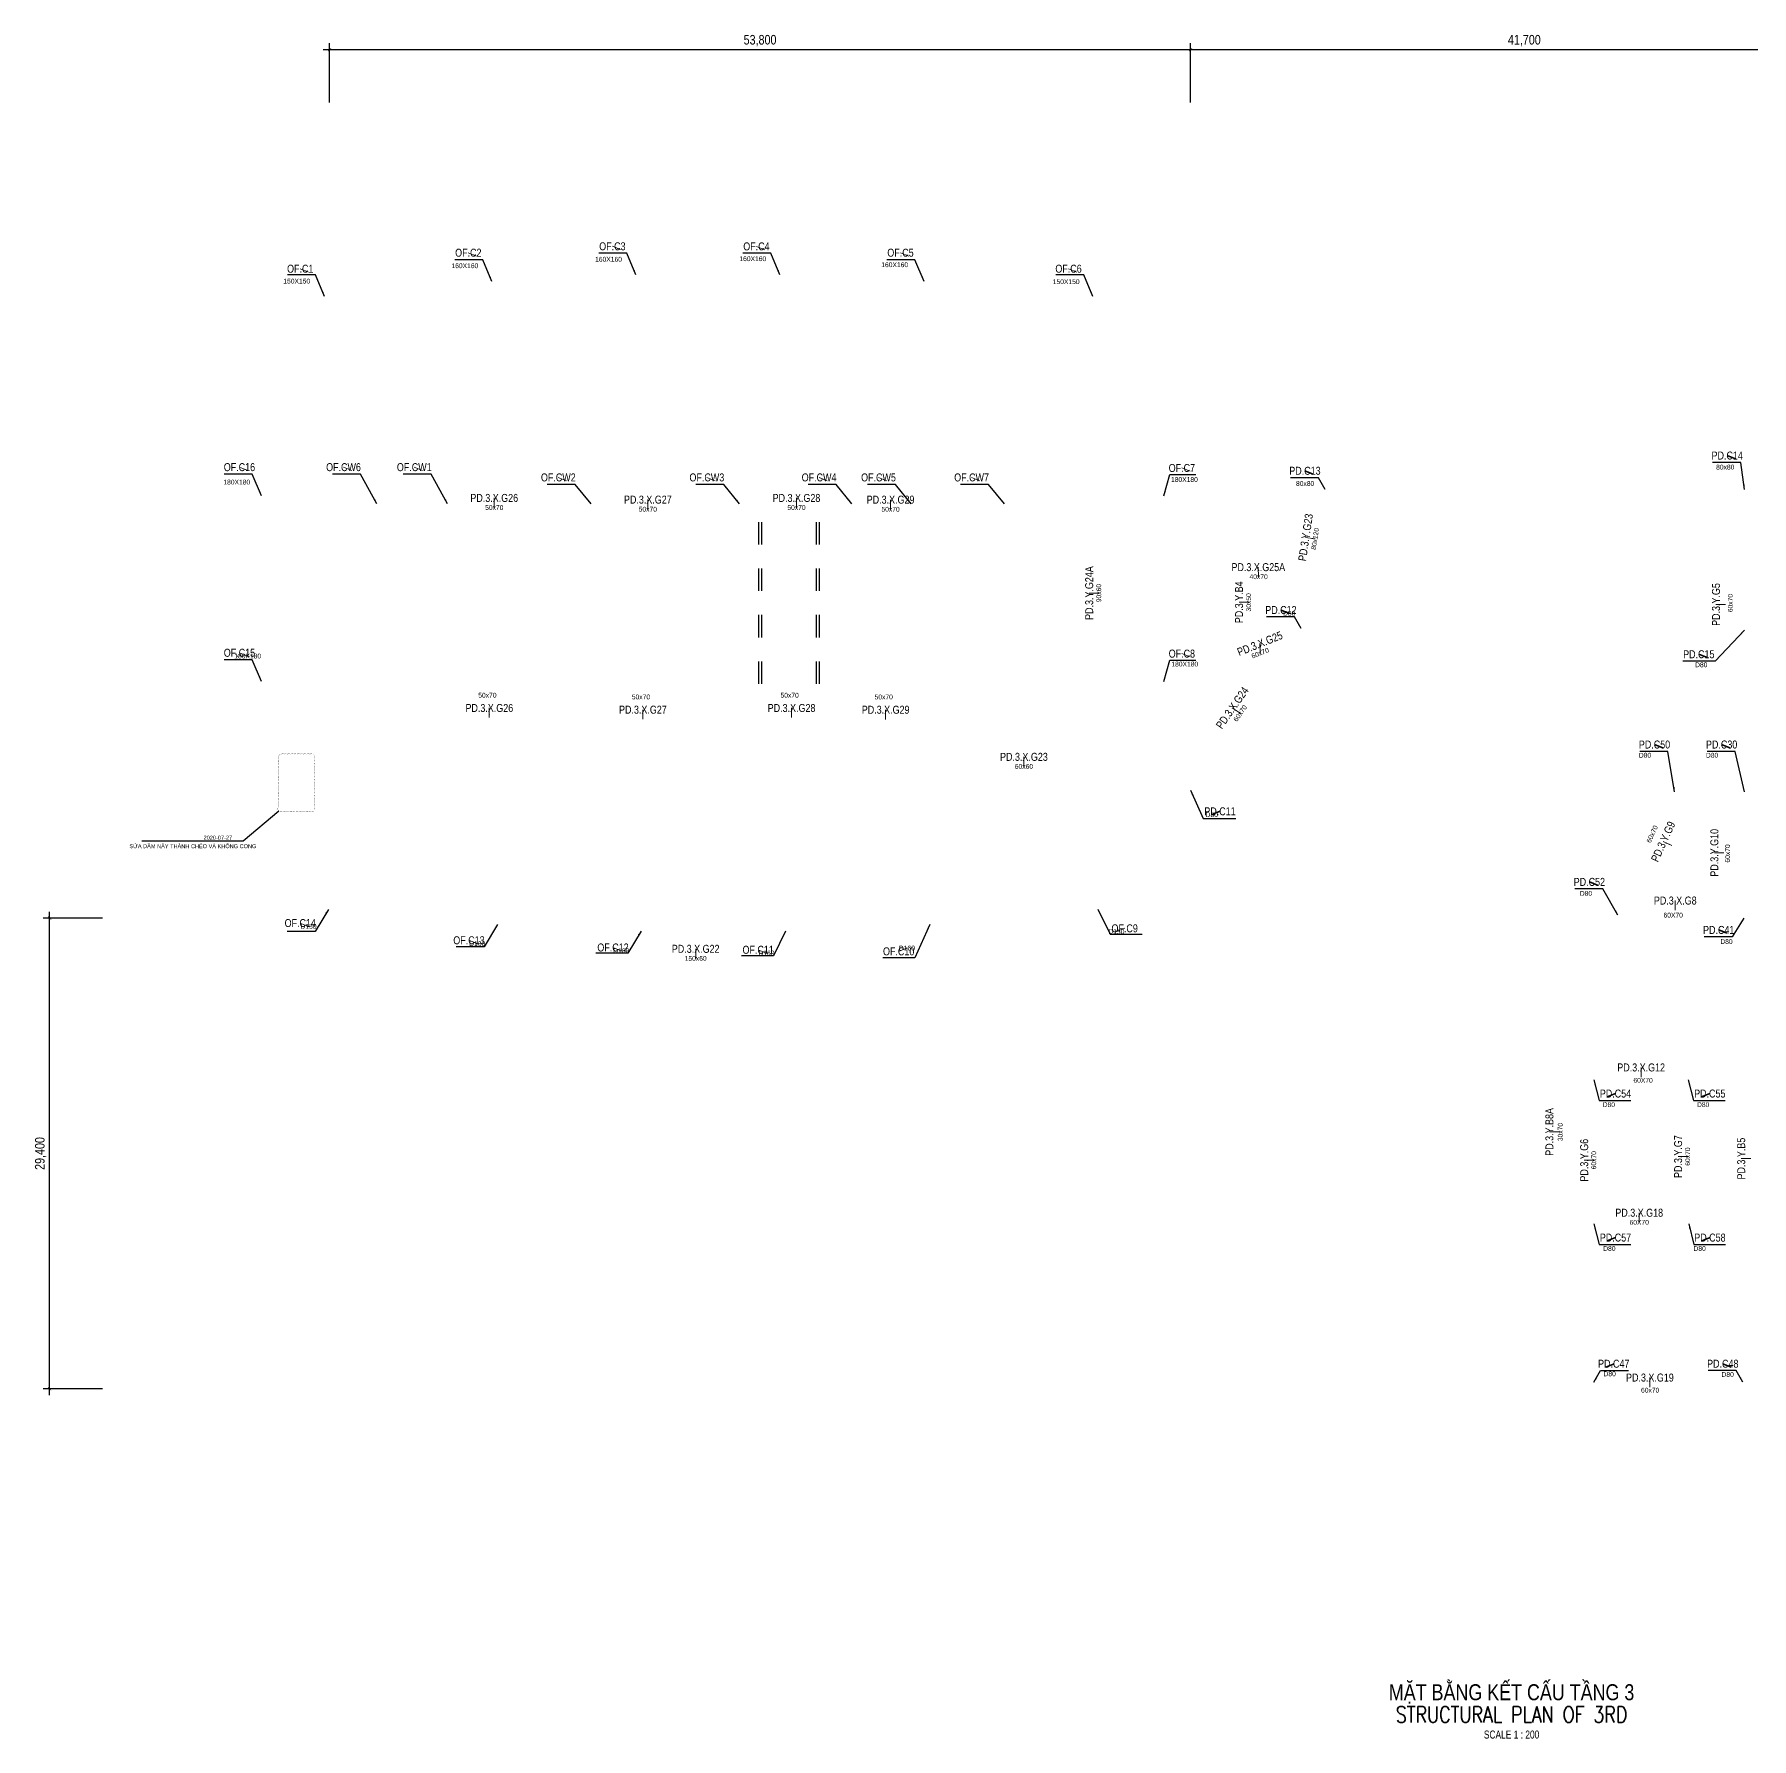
# Model space of a CAD drawing. Header units: millimetres. Extents: x 16759 to 481154, y -15066 to 200960.
# Drawn here: x 16759 to 124054, y -12969 to 93536 of the extents above; entities that cross this region are included whole.
import ezdxf
from ezdxf.enums import TextEntityAlignment as Align

# ---------------------------------------------------------------- set-up
doc = ezdxf.new("R2010")
doc.units = ezdxf.units.MM
doc.header["$MEASUREMENT"] = 0
doc.layers.get('Defpoints').update_dxf_attribs({"color": 153})
for name, color, linetype, lineweight in [('$0$NDC_S_VN TEXT', 7, 'Continuous', 20), ('$1$NDC_S_VN TEXT', 7, 'Continuous', 20), ('$2$NDC_S_DIM', 1, 'Continuous', 15), ('C1', 20, 'Continuous', 35), ('NDC_S_ANNO', 7, 'Continuous', 20), ('NDC_S_COLUMN NAME', 7, 'Continuous', 9), ('NDC_S_DIM', 1, 'Continuous', 9), ('NDC_S_ENG TITLE', 3, 'Continuous', 20), ('NDC_S_TEXT SYMBOL', 7, 'Continuous', 20), ('NDC_S_VN TEXT', 7, 'Continuous', 20), ('NDC_S_VN TITLE', 6, 'Continuous', 35)]:
    doc.layers.add(name, color=color, linetype=linetype, lineweight=lineweight)
doc.layers.add('2020-07-27', color=1, linetype='Continuous', plot=False)
for name, color, linetype in [('ten dam', 31, 'Continuous'), ('X-CORE_3F$0$A-WALB', 3, 'Continuous'), ('X-GRID_2~4F$0$A-DIM1', 7, 'Continuous')]:
    doc.layers.add(name, color=color, linetype=linetype)
doc.styles.add('$2$ARIAL', font='arial.ttf', dxfattribs={"width": 0.8})
doc.styles.add('$2$NDC_DIM', font='', dxfattribs={"width": 0.75})
doc.styles.add('ARIAL', font='arial.ttf', dxfattribs={"width": 0.8})
doc.styles.add('NDC_ANNO', font='', dxfattribs={"width": 0.8})
doc.styles.add('NDC_EN TXT', font='romans.shx', dxfattribs={"width": 0.8})
doc.styles.add('NDC_VIE TXT', font='arial.ttf', dxfattribs={"width": 0.8})
doc.styles.add('X-GRID_2~4F$0$Hrtext', font='arial.ttf', dxfattribs={"width": 0.8})
doc.styles.get('$2$NDC_DIM').set_extended_font_data('Dotum')
doc.styles.get('NDC_ANNO').set_extended_font_data('Dotum')
doc.dimstyles.new('$2$NDC_dim_iso', dxfattribs={"dimtxt": 2.2, "dimasz": 1, "dimexe": 1.5, "dimexo": 2.5, "dimgap": 1, "dimtad": 1, "dimdec": 0, "dimzin": 0, "dimdsep": 46, "dimtxsty": '$2$NDC_DIM', "dimblk": '$2$DIMMARK', "dimcen": 0.09, "dimdle": 1.2, "dimclrd": 1, "dimclre": 1, "dimclrt": 3, "dimadec": 0, "dimazin": 0, "dimtfac": 1, "dimtdec": 0, "dimtix": 1, "dimtofl": 0, "dimtmove": 0, "dimatfit": 3, "dimfxl": 0, "dimtolj": 1, "dimtzin": 0, "dimarcsym": 0})
doc.dimstyles.new('NDC_dim_150', dxfattribs={"dimscale": 150, "dimtxt": 2.2, "dimasz": 1.5, "dimexe": 1.5, "dimexo": 2.5, "dimgap": 1, "dimtad": 1, "dimdec": 0, "dimzin": 0, "dimdsep": 46, "dimtxsty": 'ARIAL', "dimblk": 'DIMMARK', "dimcen": 0.09, "dimdle": 1.2, "dimclrd": 1, "dimclre": 1, "dimclrt": 3, "dimadec": 0, "dimazin": 0, "dimtfac": 1, "dimtdec": 0, "dimtix": 1, "dimtofl": 0, "dimtmove": 0, "dimatfit": 3, "dimfxl": 0, "dimtolj": 1, "dimtzin": 0, "dimarcsym": 0})
doc.dimstyles.new('X-GRID_2~4F$0$1-200', dxfattribs={"dimscale": 200, "dimtxt": 3, "dimasz": 1, "dimexe": 2, "dimexo": 1.5, "dimgap": 1, "dimtad": 1, "dimdec": 0, "dimzin": 0, "dimdsep": 46, "dimlunit": 6, "dimtxsty": 'X-GRID_2~4F$0$Hrtext', "dimblk": 'X-GRID_2~4F$0$_ArchTick', "dimcen": 1, "dimdle": 2, "dimclrd": 256, "dimclre": 256, "dimclrt": 3, "dimadec": 0, "dimazin": 0, "dimtfac": 1, "dimtdec": 0, "dimtix": 1, "dimtmove": 2, "dimatfit": 3, "dimldrblk": 'X-GRID_2~4F$0$dotdim1', "dimfxl": 0, "dimtolj": 1, "dimtzin": 0, "dimlwd": -1, "dimarcsym": 0})

# ---------------------------------------------------------------- blocks, each defined once
blk = doc.blocks.new('Drawing name_symbol')
at = {"layer": 'NDC_S_ENG TITLE', "style": 'NDC_EN TXT', "width": 0.8}
blk.add_attdef('SECTDET1', text='', height=5, dxfattribs=at).set_placement((0, 1.01), align=Align.CENTER)
at = {"layer": 'NDC_S_TEXT SYMBOL', "lineweight": 25, "style": 'NDC_ANNO', "width": 0.8}
blk.add_attdef('SSCALE', text='', height=2.5, dxfattribs=at).set_placement((0, -4), align=Align.CENTER)
at = {"layer": 'NDC_S_VN TITLE', "style": 'NDC_VIE TXT', "width": 0.8}
blk.add_attdef('SECTDET2', text='', height=5, dxfattribs=at).set_placement((0, 7.97), align=Align.CENTER)
blk = doc.blocks.new('$2$DIMMARK')
at = {"layer": '$2$NDC_S_DIM', "color": 1}
blk.add_line((-1.5, 0), (1, 0), dxfattribs=at)
at = {"layer": '$2$NDC_S_DIM', "color": 2, "const_width": 0.1}
blk.add_lwpolyline([(-0.42, -0.42), (0.42, 0.42)], dxfattribs=at)
blk = doc.blocks.new('DIMMARK')
at = {"layer": 'NDC_S_DIM', "color": 1}
blk.add_line((-1.5, 0), (1, 0), dxfattribs=at)
at = {"layer": 'NDC_S_DIM', "color": 2, "const_width": 0.15}
blk.add_lwpolyline([(-0.5, -0.5), (0.5, 0.5)], dxfattribs=at)
blk = doc.blocks.new('X-GRID_2~4F$0$_ArchTick')
at = {"layer": 'X-GRID_2~4F$0$A-DIM1', "color": 0, "linetype": 'ByBlock', "const_width": 0.15}
blk.add_lwpolyline([(-0.5, -0.5), (0.5, 0.5)], dxfattribs=at)
blk = doc.blocks.new('*D235')
at = {"layer": 'Defpoints', "transparency": 16777216}
blk.add_line((34800, 92582), (89400, 92582), dxfattribs=at)
at = {"layer": 'Defpoints', "lineweight": -2, "transparency": 16777216}
for p, q in [((35200, 89282), (35200, 92982)), ((89000, 89282), (89000, 92982))]:
    blk.add_line(p, q, dxfattribs=at)
at = {"layer": 'Defpoints', "color": 0, "transparency": 16777216}
for p in [(89000, 92582), (35200, 88982), (89000, 88982)]:
    blk.add_point(p, dxfattribs=at)
at = {"layer": 'Defpoints', "transparency": 16777216, "xscale": 200, "yscale": 200, "zscale": 200, "rotation": 180}
blk.add_blockref('X-GRID_2~4F$0$_ArchTick', (35200, 92582), dxfattribs=at)
at = {"layer": 'Defpoints', "transparency": 16777216, "xscale": 200, "yscale": 200, "zscale": 200}
blk.add_blockref('X-GRID_2~4F$0$_ArchTick', (89000, 92582), dxfattribs=at)
at = {"layer": 'Defpoints', "transparency": 16777216, "insert": (62100, 93142), "char_height": 600, "attachment_point": 5, "style": 'X-GRID_2~4F$0$Hrtext'}
blk.add_mtext('\\A1;53,800', dxfattribs=at)
blk = doc.blocks.new('X-GRID_2~4F$0$dotdim1')
at = {"layer": 'X-GRID_2~4F$0$A-DIM1'}
for p, q in [((-2, 0), (2, 0)), ((0, 2), (0, -2))]:
    blk.add_line(p, q, dxfattribs=at)
at = {"layer": 'X-GRID_2~4F$0$A-DIM1', "const_width": 0.7}
blk.add_lwpolyline([(0.35, 0, 1), (-0.35, 0, 1)], format="xyb", close=True, dxfattribs=at)
blk = doc.blocks.new('*D236')
at = {"layer": 'Defpoints', "transparency": 16777216}
blk.add_line((17714, 8500), (17714, 38700), dxfattribs=at)
at = {"layer": 'Defpoints', "lineweight": -2, "transparency": 16777216}
for p, q in [((21014, 38300), (17314, 38300)), ((21014, 8900), (17314, 8900))]:
    blk.add_line(p, q, dxfattribs=at)
at = {"layer": 'Defpoints', "color": 0, "transparency": 16777216}
for p in [(17714, 38300), (21314, 38300), (21314, 8900)]:
    blk.add_point(p, dxfattribs=at)
at = {"layer": 'Defpoints', "transparency": 16777216, "xscale": 200, "yscale": 200, "zscale": 200}
for p, rotation in [((17714, 38300), 90), ((17714, 8900), 270)]:
    blk.add_blockref('X-GRID_2~4F$0$_ArchTick', p, dxfattribs=dict(at, rotation=rotation))
at = {"layer": 'Defpoints', "transparency": 16777216, "insert": (17153, 23600), "char_height": 600, "attachment_point": 5, "rotation": 90, "style": 'X-GRID_2~4F$0$Hrtext'}
blk.add_mtext('\\A1;29,400', dxfattribs=at)
blk = doc.blocks.new('*D238')
at = {"layer": 'Defpoints', "transparency": 16777216}
blk.add_line((88600, 92582), (131100, 92582), dxfattribs=at)
at = {"layer": 'Defpoints', "lineweight": -2, "transparency": 16777216}
for p, q in [((89000, 89282), (89000, 92982)), ((130700, 89282), (130700, 92982))]:
    blk.add_line(p, q, dxfattribs=at)
at = {"layer": 'Defpoints', "color": 0, "transparency": 16777216}
for p in [(130700, 92582), (89000, 88982), (130700, 88982)]:
    blk.add_point(p, dxfattribs=at)
at = {"layer": 'Defpoints', "transparency": 16777216, "xscale": 200, "yscale": 200, "zscale": 200, "rotation": 180}
blk.add_blockref('X-GRID_2~4F$0$_ArchTick', (89000, 92582), dxfattribs=at)
at = {"layer": 'Defpoints', "transparency": 16777216, "xscale": 200, "yscale": 200, "zscale": 200}
blk.add_blockref('X-GRID_2~4F$0$_ArchTick', (130700, 92582), dxfattribs=at)
at = {"layer": 'Defpoints', "transparency": 16777216, "insert": (109850, 93142), "char_height": 600, "attachment_point": 5, "style": 'X-GRID_2~4F$0$Hrtext'}
blk.add_mtext('\\A1;41,700', dxfattribs=at)
blk = doc.blocks.new('kol')
at = {"layer": 'ten dam', "style": '$2$ARIAL', "width": 0.8}
for s, p in [('160X160', (52634, 79482)), ('160X160', (61647, 79513)), ('160X160', (43657, 79074)), ('160X160', (70512, 79137)), ('150X150', (33152, 78114)), ('150X150', (81225, 78079)), ('80x80', (122404, 66492)), ('180X180', (29407, 65557)), ('180X180', (88615, 65716)), ('80x80', (96156, 65467)), ('50x70', (45494, 63965)), ('50x70', (55089, 63860)), ('50x70', (64377, 63965)), ('50x70', (70255, 63857)), ('D80', (95160, 57356)), ('180X180', (30090, 54684)), ('180X180', (88637, 54184)), ('D80', (120905, 54137)), ('50x70', (45066, 52237)), ('50x70', (54661, 52131)), ('50x70', (63949, 52237)), ('50x70', (69827, 52128)), ('D80', (117389, 48486)), ('D80', (121583, 48486)), ('60x60', (78587, 47786)), ('D80', (90322, 44775)), ('D80', (113700, 39853)), ('60X70', (119153, 38494)), ('D150', (33889, 37794)), ('D150', (84365, 37465)), ('D160', (44429, 36717)), ('D80', (122481, 36843)), ('D160', (53428, 36267)), ('150x60', (58078, 35789)), ('D160', (62500, 36124)), ('60X70', (117272, 28173)), ('D80', (115131, 26651)), ('D80', (121024, 26651)), ('60X70', (117029, 19297)), ('D80', (115164, 17663)), ('D80', (120804, 17663)), ('D80', (115184, 9829)), ('D80', (122558, 9790)), ('60x70', (117713, 8807))]:
    blk.add_text(s, height=300, dxfattribs=at).set_placement(p, align=Align.MIDDLE_CENTER)
for s, rotation, p in [('80x120', 81.45866, (96776, 62011)), ('90x60', 90, (83263, 58620)), ('40x70', 360, (93251, 59641)), ('30x50', 90, (92625, 58042)), ('60x70', 90, (122722, 57996)), ('60x70', 21.9874, (93345, 54869)), ('60x70', 55.0625, (92097, 51107)), ('60x70', 65.57296, (117837, 43559)), ('60x70', 90, (122548, 42349)), ('D160', 360, (71276, 36436)), ('30x70', 90, (112094, 24940)), ('60x70', 90, (114190, 23179)), ('60x70', 90, (120057, 23404))]:
    blk.add_text(s, height=300, rotation=rotation, dxfattribs=at).set_placement(p, align=Align.MIDDLE_CENTER)
blk = doc.blocks.new('*U217')
at = {"layer": 'NDC_S_VN TEXT', "ltscale": 0.8, "style": '$2$ARIAL', "width": 0.8}
blk.add_attdef('TEN', text='', height=2.5, dxfattribs=at).set_placement((-2.58, 1.03), align=Align.MIDDLE_CENTER)
at = {"layer": 'ten dam', "ltscale": 0.8, "style": '$2$ARIAL', "width": 0.8, "flags": 1}
blk.add_attdef('CHU_THICH', text='', height=2.5, dxfattribs=at).set_placement((0, 0), align=Align.MIDDLE_CENTER)
at = {"layer": 'Defpoints'}
blk.add_leader([(0, 0), (-2.58, 1.03)], dimstyle='$2$NDC_dim_iso', override={"dimgap": 0.625, "dimtad": 0}, dxfattribs=at)
blk = doc.blocks.new('*U218')
at = {"layer": 'NDC_S_VN TEXT', "ltscale": 0.8, "style": '$2$ARIAL', "width": 0.8}
blk.add_attdef('TEN', text='', height=2.5, dxfattribs=at).set_placement((-2.58, 1.03), align=Align.MIDDLE_CENTER)
at = {"layer": 'ten dam', "ltscale": 0.8, "style": '$2$ARIAL', "width": 0.8, "flags": 1}
blk.add_attdef('CHU_THICH', text='', height=2.5, dxfattribs=at).set_placement((0, 0), align=Align.MIDDLE_CENTER)
at = {"layer": 'Defpoints'}
blk.add_leader([(0, 0), (-2.58, 1.03)], dimstyle='$2$NDC_dim_iso', override={"dimgap": 0.625, "dimtad": 0}, dxfattribs=at)
blk = doc.blocks.new('*U219')
at = {"layer": 'NDC_S_VN TEXT', "ltscale": 0.8, "style": '$2$ARIAL', "width": 0.8}
blk.add_attdef('TEN', text='', height=2.5, dxfattribs=at).set_placement((-2.58, 1.03), align=Align.MIDDLE_CENTER)
at = {"layer": 'ten dam', "ltscale": 0.8, "style": '$2$ARIAL', "width": 0.8, "flags": 1}
blk.add_attdef('CHU_THICH', text='', height=2.5, dxfattribs=at).set_placement((0, 0), align=Align.MIDDLE_CENTER)
at = {"layer": 'Defpoints'}
blk.add_leader([(0, 0), (-2.58, 1.03)], dimstyle='$2$NDC_dim_iso', override={"dimgap": 0.625, "dimtad": 0}, dxfattribs=at)
blk = doc.blocks.new('*U220')
at = {"layer": 'NDC_S_VN TEXT', "ltscale": 0.8, "style": '$2$ARIAL', "width": 0.8}
blk.add_attdef('TEN', text='', height=2.5, dxfattribs=at).set_placement((-2.58, 1.03), align=Align.MIDDLE_CENTER)
at = {"layer": 'ten dam', "ltscale": 0.8, "style": '$2$ARIAL', "width": 0.8, "flags": 1}
blk.add_attdef('CHU_THICH', text='', height=2.5, dxfattribs=at).set_placement((0, 0), align=Align.MIDDLE_CENTER)
at = {"layer": 'Defpoints'}
blk.add_leader([(0, 0), (-2.58, 1.03)], dimstyle='$2$NDC_dim_iso', override={"dimgap": 0.625, "dimtad": 0}, dxfattribs=at)
blk = doc.blocks.new('*U221')
at = {"layer": 'NDC_S_VN TEXT', "ltscale": 0.8, "style": '$2$ARIAL', "width": 0.8}
blk.add_attdef('TEN', text='', height=2.5, dxfattribs=at).set_placement((-2.58, 1.03), align=Align.MIDDLE_CENTER)
at = {"layer": 'ten dam', "ltscale": 0.8, "style": '$2$ARIAL', "width": 0.8, "flags": 1}
blk.add_attdef('CHU_THICH', text='', height=2.5, dxfattribs=at).set_placement((0, 0), align=Align.MIDDLE_CENTER)
at = {"layer": 'Defpoints'}
blk.add_leader([(0, 0), (-2.58, 1.03)], dimstyle='$2$NDC_dim_iso', override={"dimgap": 0.625, "dimtad": 0}, dxfattribs=at)
blk = doc.blocks.new('*U222')
at = {"layer": 'NDC_S_VN TEXT', "ltscale": 0.8, "style": '$2$ARIAL', "width": 0.8}
blk.add_attdef('TEN', text='', height=2.5, dxfattribs=at).set_placement((-2.58, 1.03), align=Align.MIDDLE_CENTER)
at = {"layer": 'ten dam', "ltscale": 0.8, "style": '$2$ARIAL', "width": 0.8, "flags": 1}
blk.add_attdef('CHU_THICH', text='', height=2.5, dxfattribs=at).set_placement((0, 0), align=Align.MIDDLE_CENTER)
at = {"layer": 'Defpoints'}
blk.add_leader([(0, 0), (-2.58, 1.03)], dimstyle='$2$NDC_dim_iso', override={"dimgap": 0.625, "dimtad": 0}, dxfattribs=at)
blk = doc.blocks.new('*U223')
at = {"layer": 'NDC_S_VN TEXT', "ltscale": 0.8, "style": '$2$ARIAL', "width": 0.8}
blk.add_attdef('TEN', text='', height=2.5, dxfattribs=at).set_placement((-2.58, 1.03), align=Align.MIDDLE_CENTER)
at = {"layer": 'ten dam', "ltscale": 0.8, "style": '$2$ARIAL', "width": 0.8, "flags": 1}
blk.add_attdef('CHU_THICH', text='', height=2.5, dxfattribs=at).set_placement((0, 0), align=Align.MIDDLE_CENTER)
at = {"layer": 'Defpoints'}
blk.add_leader([(0, 0), (-2.58, 1.03)], dimstyle='$2$NDC_dim_iso', override={"dimgap": 0.625, "dimtad": 0}, dxfattribs=at)
blk = doc.blocks.new('*U224')
at = {"layer": 'NDC_S_VN TEXT', "ltscale": 0.8, "style": '$2$ARIAL', "width": 0.8}
blk.add_attdef('TEN', text='', height=2.5, dxfattribs=at).set_placement((-2.58, 1.03), align=Align.MIDDLE_CENTER)
at = {"layer": 'ten dam', "ltscale": 0.8, "style": '$2$ARIAL', "width": 0.8, "flags": 1}
blk.add_attdef('CHU_THICH', text='', height=2.5, dxfattribs=at).set_placement((0, 0), align=Align.MIDDLE_CENTER)
at = {"layer": 'Defpoints'}
blk.add_leader([(0, 0), (-2.58, 1.03)], dimstyle='$2$NDC_dim_iso', override={"dimgap": 0.625, "dimtad": 0}, dxfattribs=at)
blk = doc.blocks.new('*U225')
at = {"layer": 'NDC_S_VN TEXT', "ltscale": 0.8, "style": '$2$ARIAL', "width": 0.8}
blk.add_attdef('TEN', text='', height=2.5, dxfattribs=at).set_placement((-2.58, 1.03), align=Align.MIDDLE_CENTER)
at = {"layer": 'ten dam', "ltscale": 0.8, "style": '$2$ARIAL', "width": 0.8, "flags": 1}
blk.add_attdef('CHU_THICH', text='', height=2.5, dxfattribs=at).set_placement((0, 0), align=Align.MIDDLE_CENTER)
at = {"layer": 'Defpoints'}
blk.add_leader([(0, 0), (-2.58, 1.03)], dimstyle='$2$NDC_dim_iso', override={"dimgap": 0.625, "dimtad": 0}, dxfattribs=at)
blk = doc.blocks.new('*U226')
at = {"layer": 'NDC_S_VN TEXT', "ltscale": 0.8, "style": '$2$ARIAL', "width": 0.8}
blk.add_attdef('TEN', text='', height=2.5, dxfattribs=at).set_placement((-2.58, 1.03), align=Align.MIDDLE_CENTER)
at = {"layer": 'ten dam', "ltscale": 0.8, "style": '$2$ARIAL', "width": 0.8, "flags": 1}
blk.add_attdef('CHU_THICH', text='', height=2.5, dxfattribs=at).set_placement((0, 0), align=Align.MIDDLE_CENTER)
at = {"layer": 'Defpoints'}
blk.add_leader([(0, 0), (-2.58, 1.03)], dimstyle='$2$NDC_dim_iso', override={"dimgap": 0.625, "dimtad": 0}, dxfattribs=at)
blk = doc.blocks.new('*U227')
at = {"layer": 'NDC_S_VN TEXT', "ltscale": 0.8, "style": '$2$ARIAL', "width": 0.8}
blk.add_attdef('TEN', text='', height=2.5, dxfattribs=at).set_placement((-2.58, 1.03), align=Align.MIDDLE_CENTER)
at = {"layer": 'ten dam', "ltscale": 0.8, "style": '$2$ARIAL', "width": 0.8, "flags": 1}
blk.add_attdef('CHU_THICH', text='', height=2.5, dxfattribs=at).set_placement((0, 0), align=Align.MIDDLE_CENTER)
at = {"layer": 'Defpoints'}
blk.add_leader([(0, 0), (-2.58, 1.03)], dimstyle='$2$NDC_dim_iso', override={"dimgap": 0.625, "dimtad": 0}, dxfattribs=at)
blk = doc.blocks.new('*U228')
at = {"layer": 'NDC_S_VN TEXT', "ltscale": 0.8, "style": '$2$ARIAL', "width": 0.8}
blk.add_attdef('TEN', text='', height=2.5, dxfattribs=at).set_placement((-2.58, 1.03), align=Align.MIDDLE_CENTER)
at = {"layer": 'ten dam', "ltscale": 0.8, "style": '$2$ARIAL', "width": 0.8, "flags": 1}
blk.add_attdef('CHU_THICH', text='', height=2.5, dxfattribs=at).set_placement((0, 0), align=Align.MIDDLE_CENTER)
at = {"layer": 'Defpoints'}
blk.add_leader([(0, 0), (-2.58, 1.03)], dimstyle='$2$NDC_dim_iso', override={"dimgap": 0.625, "dimtad": 0}, dxfattribs=at)
blk = doc.blocks.new('*U229')
at = {"layer": 'NDC_S_VN TEXT', "ltscale": 0.8, "style": '$2$ARIAL', "width": 0.8}
blk.add_attdef('TEN', text='', height=2.5, dxfattribs=at).set_placement((-2.58, 1.03), align=Align.MIDDLE_CENTER)
at = {"layer": 'ten dam', "ltscale": 0.8, "style": '$2$ARIAL', "width": 0.8, "flags": 1}
blk.add_attdef('CHU_THICH', text='', height=2.5, dxfattribs=at).set_placement((0, 0), align=Align.MIDDLE_CENTER)
at = {"layer": 'Defpoints'}
blk.add_leader([(0, 0), (-2.58, 1.03)], dimstyle='$2$NDC_dim_iso', override={"dimgap": 0.625, "dimtad": 0}, dxfattribs=at)
blk = doc.blocks.new('*U231')
at = {"layer": 'NDC_S_VN TEXT', "ltscale": 0.8, "style": '$2$ARIAL', "width": 0.8}
blk.add_attdef('TEN', text='', height=2.5, dxfattribs=at).set_placement((-2.58, 1.03), align=Align.MIDDLE_CENTER)
at = {"layer": 'ten dam', "ltscale": 0.8, "style": '$2$ARIAL', "width": 0.8, "flags": 1}
blk.add_attdef('CHU_THICH', text='', height=2.5, dxfattribs=at).set_placement((0, 0), align=Align.MIDDLE_CENTER)
at = {"layer": 'Defpoints'}
blk.add_leader([(0, 0), (-2.58, 1.03)], dimstyle='$2$NDC_dim_iso', override={"dimgap": 0.625, "dimtad": 0}, dxfattribs=at)
blk = doc.blocks.new('*U232')
at = {"layer": 'NDC_S_VN TEXT', "ltscale": 0.8, "style": '$2$ARIAL', "width": 0.8}
blk.add_attdef('TEN', text='', height=2.5, dxfattribs=at).set_placement((-2.58, 1.03), align=Align.MIDDLE_CENTER)
at = {"layer": 'ten dam', "ltscale": 0.8, "style": '$2$ARIAL', "width": 0.8, "flags": 1}
blk.add_attdef('CHU_THICH', text='', height=2.5, dxfattribs=at).set_placement((0, 0), align=Align.MIDDLE_CENTER)
at = {"layer": 'Defpoints'}
blk.add_leader([(0, 0), (-2.58, 1.03)], dimstyle='$2$NDC_dim_iso', override={"dimgap": 0.625, "dimtad": 0}, dxfattribs=at)
blk = doc.blocks.new('*U230')
at = {"layer": 'NDC_S_VN TEXT', "ltscale": 0.8, "style": '$2$ARIAL', "width": 0.8}
blk.add_attdef('TEN', text='', height=2.5, dxfattribs=at).set_placement((-2.58, 1.03), align=Align.MIDDLE_CENTER)
at = {"layer": 'ten dam', "ltscale": 0.8, "style": '$2$ARIAL', "width": 0.8, "flags": 1}
blk.add_attdef('CHU_THICH', text='', height=2.5, dxfattribs=at).set_placement((0, 0), align=Align.MIDDLE_CENTER)
at = {"layer": 'Defpoints'}
blk.add_leader([(0, 0), (-2.58, 1.03)], dimstyle='$2$NDC_dim_iso', override={"dimgap": 0.625, "dimtad": 0}, dxfattribs=at)
blk = doc.blocks.new('*U216')
at = {"layer": 'NDC_S_VN TEXT', "ltscale": 0.8, "style": '$2$ARIAL', "width": 0.8}
blk.add_attdef('TEN', text='', height=2.5, dxfattribs=at).set_placement((0, 3), align=Align.MIDDLE_CENTER)
at = {"layer": 'ten dam', "ltscale": 0.8, "style": '$2$ARIAL', "width": 0.8, "flags": 1}
blk.add_attdef('CHU_THICH', text='', height=2.5, dxfattribs=at).set_placement((0, 0), align=Align.MIDDLE_CENTER)
at = {"layer": 'Defpoints'}
blk.add_leader([(0, 0), (0, 3)], dimstyle='$2$NDC_dim_iso', override={"dimgap": 0.625, "dimtad": 0}, dxfattribs=at)

msp = doc.modelspace()

# ---------------------------------------------------------------- linework, layer by layer
at = {"layer": '2020-07-27'}
for p, q in [((32043.3, 44999.2), (29815.7, 43117.4)), ((29815.7, 43117.4), (23479.4, 43117.4))]:
    msp.add_line(p, q, dxfattribs=at)
msp.add_lwpolyline([(32043.3, 44999.2, 0, 20, 0.52056705), (32243.3, 44999.2, 0, 20, 0.52056705), (32443.3, 44999.2, 0, 20, 0.52056705), (32643.3, 44999.2, 0, 20, 0.52056705), (32843.3, 44999.2, 0, 20, 0.52056705), (33043.3, 44999.2, 0, 20, 0.52056705), (33243.3, 44999.2, 0, 20, 0.52056705), (33443.3, 44999.2, 0, 20, 0.52056705), (33643.3, 44999.2, 0, 20, 0.52056705), (33843.3, 44999.2, 0, 20, 0.52056705), (34043.3, 44999.2, 0, 20, 0.52056705), (34238, 45004.5, 0, 20, 0.52056705), (34238, 45204.5, 0, 20, 0.52056705), (34238, 45404.5, 0, 20, 0.52056705), (34238, 45604.5, 0, 20, 0.52056705), (34238, 45804.5, 0, 20, 0.52056705), (34238, 46004.5, 0, 20, 0.52056705), (34238, 46204.5, 0, 20, 0.52056705), (34238, 46404.5, 0, 20, 0.52056705), (34238, 46604.5, 0, 20, 0.52056705), (34238, 46804.5, 0, 20, 0.52056705), (34238, 47004.5, 0, 20, 0.52056705), (34238, 47204.5, 0, 20, 0.52056705), (34238, 47404.5, 0, 20, 0.52056705), (34238, 47604.5, 0, 20, 0.52056705), (34238, 47804.5, 0, 20, 0.52056705), (34238, 48004.5, 0, 20, 0.52056705), (34238, 48204.5, 0, 20, 0.52056705), (34238, 48404.5, 0, 20, 0.52056705), (34177.8, 48544.3, 0, 20, 0.52056705), (33977.8, 48544.3, 0, 20, 0.52056705), (33777.8, 48544.3, 0, 20, 0.52056705), (33577.8, 48544.3, 0, 20, 0.52056705), (33377.8, 48544.3, 0, 20, 0.52056705), (33177.8, 48544.3, 0, 20, 0.52056705), (32977.8, 48544.3, 0, 20, 0.52056705), (32777.8, 48544.3, 0, 20, 0.52056705), (32577.8, 48544.3, 0, 20, 0.52056705), (32377.8, 48544.3, 0, 20, 0.52056705), (32177.8, 48544.3, 0, 20, 0.52056705), (32043.3, 48478.8, 0, 20, 0.52056705), (32043.3, 48278.8, 0, 20, 0.52056705), (32043.3, 48078.8, 0, 20, 0.52056705), (32043.3, 47878.8, 0, 20, 0.52056705), (32043.3, 47678.8, 0, 20, 0.52056705), (32043.3, 47478.8, 0, 20, 0.52056705), (32043.3, 47278.8, 0, 20, 0.52056705), (32043.3, 47078.8, 0, 20, 0.52056705), (32043.3, 46878.8, 0, 20, 0.52056705), (32043.3, 46678.8, 0, 20, 0.52056705), (32043.3, 46478.8, 0, 20, 0.52056705), (32043.3, 46278.8, 0, 20, 0.52056705), (32043.3, 46078.8, 0, 20, 0.52056705), (32043.3, 45878.8, 0, 20, 0.52056705), (32043.3, 45678.8, 0, 20, 0.52056705), (32043.3, 45478.8, 0, 20, 0.52056705), (32043.3, 45278.8, 0, 20, 0.52056705)], format="xyseb", close=True, dxfattribs=at)
at = {"layer": 'X-CORE_3F$0$A-WALB'}
for p, q in [((62000, 63050), (62000, 61650)), ((62200, 63050), (62200, 61650)), ((62200, 63050), (62200, 61650)), ((65600, 63050), (65600, 61650)), ((65800, 63050), (65800, 61650)), ((62000, 60150), (62000, 58750)), ((62200, 60150), (62200, 58750)), ((65600, 60150), (65600, 58750)), ((65800, 60150), (65800, 58750)), ((62000, 57250), (62000, 55850)), ((62200, 57250), (62200, 55850)), ((65600, 57250), (65600, 55850)), ((65800, 57250), (65800, 55850)), ((62000, 54350), (62000, 52950)), ((62200, 54350), (62200, 52950)), ((65600, 54350), (65600, 52950)), ((65800, 54350), (65800, 52950))]:
    msp.add_line(p, q, dxfattribs=at)

# ---------------------------------------------------------------- block references
at = {"layer": '$0$NDC_S_VN TEXT'}
for p, xscale, yscale, zscale, rotation, values in [((96776, 62010.7), 200.0000000000005, 200.0000000000005, 200.0000000000005, 81.45866204276936, {'TEN': 'PD.3.Y.G23'}), ((83263.4, 58619.9), 200.0000000000005, 200.0000000000005, 200.0000000000005, 90, {'TEN': 'PD.3.Y.G24A'}), ((122424.3, 57905.1), 200.0000000000005, 200.0000000000005, 200.0000000000005, 90, {'TEN': 'PD.3.Y.G5'}), ((92096.7, 51106.9), 200, 200, 200, 55.06250331946775, {'TEN': 'PD.3.X.G24'}), ((122323.3, 42389.1), 200.0000000000005, 200.0000000000005, 200.0000000000005, 90, {'TEN': 'PD.3.Y.G10'}), ((112017.5, 24948.4), 200.0000000000005, 200.0000000000005, 200.0000000000005, 90, {'TEN': 'PD.3.Y.B8A'}), ((120056.8, 23404.2), 200.0000000000005, 200.0000000000005, 200.0000000000005, 90, {'TEN': 'PD.3.Y.G7'}), ((114190.3, 23178.8), 200.0000000000005, 200.0000000000005, 200.0000000000005, 90, {'TEN': 'PD.3.Y.G6'})]:
    msp.add_blockref('*U216', p, dxfattribs=dict(at, xscale=xscale, yscale=yscale, zscale=zscale, rotation=rotation)).add_auto_attribs(values)
ref = msp.add_blockref('*U216', (93250.5, 59641.3), dxfattribs=dict(at, xscale=200.0000000000001, yscale=200.0000000000001, zscale=200.0000000000001, rotation=1.903812571439276))
ref.add_attrib('TEN', 'PD.3.X.G25A', dxfattribs={"layer": 'NDC_S_VN TEXT', "ltscale": 0.8, "height": 500, "rotation": 360, "style": '$2$ARIAL', "width": 0.8}).set_placement((93230.6, 60241.3), align=Align.MIDDLE_CENTER)
ref = msp.add_blockref('*U216', (93346, 54868.8), dxfattribs=dict(at, xscale=200.0000000000001, yscale=200.0000000000001, zscale=200.0000000000001, rotation=1.903812571439276))
ref.add_attrib('TEN', 'PD.3.X.G25', dxfattribs={"layer": 'NDC_S_VN TEXT', "ltscale": 0.8, "height": 500, "rotation": 21.987399, "style": '$2$ARIAL', "width": 0.8}).set_placement((93326.8, 55464.9), align=Align.MIDDLE_CENTER)
at = {"layer": '$0$NDC_S_VN TEXT', "xscale": 200, "yscale": 200, "zscale": 200}
for p, values in [((78586.8, 47786.4), {'TEN': 'PD.3.X.G23'}), ((58077.7, 35788.7), {'TEN': 'PD.3.X.G22'})]:
    msp.add_blockref('*U216', p, dxfattribs=at).add_auto_attribs(values)
at = {"layer": '$1$NDC_S_VN TEXT', "xscale": 200, "yscale": 200, "zscale": 200}
for p, values in [((45493.6, 63965.1), {'TEN': 'PD.3.X.G26'}), ((55088.9, 63859.5), {'TEN': 'PD.3.X.G27'}), ((64377, 63965), {'TEN': 'PD.3.X.G28'}), ((70254.9, 63856.7), {'TEN': 'PD.3.X.G29'}), ((45185.7, 50838.3), {'TEN': 'PD.3.X.G26'}), ((54781, 50732.7), {'TEN': 'PD.3.X.G27'}), ((64069.1, 50838.2), {'TEN': 'PD.3.X.G28'}), ((69947, 50729.9), {'TEN': 'PD.3.X.G29'}), ((119281.6, 38806), {'TEN': 'PD.3.X.G8'}), ((117149.7, 28376.9), {'TEN': 'PD.3.X.G12'}), ((117029, 19296.6), {'TEN': 'PD.3.X.G18'}), ((117697.4, 8996.6), {'TEN': 'PD.3.X.G19'})]:
    msp.add_blockref('*U216', p, dxfattribs=at).add_auto_attribs(values)
at = {"layer": '$1$NDC_S_VN TEXT'}
for p, xscale, yscale, zscale, rotation, values in [((92624.7, 58042.4), 200.0000000000001, 200.0000000000001, 200.0000000000001, 90, {'TEN': 'PD.3.Y.B4'}), ((119067.8, 42841.8), 200, 200, 200, 65.5729632863579, {'TEN': 'PD.3.Y.G9'}), ((124000.4, 23279.9), 200.0000000000001, 200.0000000000001, 200.0000000000001, 90, {'TEN': 'PD.3.Y.B5'})]:
    msp.add_blockref('*U216', p, dxfattribs=dict(at, xscale=xscale, yscale=yscale, zscale=zscale, rotation=rotation)).add_auto_attribs(values)
at = {"layer": 'C1', "xscale": 200, "yscale": 200, "zscale": 200}
for p, values in [((123044.5, 67009.1), {'TEN': 'PD.C14'}), ((96659.9, 66056), {'TEN': 'PD.C13'}), ((95159.9, 57356), {'TEN': 'PD.C12'}), ((121266.5, 54590.6), {'TEN': 'PD.C15'}), ((118500.3, 48950.5), {'TEN': 'PD.C50'}), ((122693.9, 48950.5), {'TEN': 'PD.C30'}), ((114431, 40365.4), {'TEN': 'PD.C52'}), ((122513, 37363), {'TEN': 'PD.C41'}), ((122765.4, 10256), {'TEN': 'PD.C48'})]:
    msp.add_blockref('*U217', p, dxfattribs=at).add_auto_attribs(values)
at = {"layer": 'C1'}
ref = msp.add_blockref('*U217', (90321.5, 44775.2), dxfattribs=dict(at, xscale=-200, yscale=200, zscale=200))
ref.add_attrib('TEN', 'PD.C11', dxfattribs={"layer": 'NDC_S_VN TEXT', "ltscale": 0.8, "height": 500, "style": '$2$ARIAL', "width": 0.8}).set_placement((90837.2, 44980.5), align=Align.MIDDLE_CENTER)
ref = msp.add_blockref('*U217', (115029.5, 27139), dxfattribs=dict(at, xscale=-200, yscale=200, zscale=200))
ref.add_attrib('TEN', 'PD.C54', dxfattribs={"layer": 'NDC_S_VN TEXT', "ltscale": 0.8, "height": 500, "style": '$2$ARIAL', "width": 0.8}).set_placement((115545.2, 27344.2), align=Align.MIDDLE_CENTER)
ref = msp.add_blockref('*U217', (120922.3, 27139), dxfattribs=dict(at, xscale=-200, yscale=200, zscale=200))
ref.add_attrib('TEN', 'PD.C55', dxfattribs={"layer": 'NDC_S_VN TEXT', "ltscale": 0.8, "height": 500, "style": '$2$ARIAL', "width": 0.8}).set_placement((121438, 27344.2), align=Align.MIDDLE_CENTER)
ref = msp.add_blockref('*U217', (115029.5, 18139), dxfattribs=dict(at, xscale=-200, yscale=200, zscale=200))
ref.add_attrib('TEN', 'PD.C57', dxfattribs={"layer": 'NDC_S_VN TEXT', "ltscale": 0.8, "height": 500, "style": '$2$ARIAL', "width": 0.8}).set_placement((115545.2, 18344.2), align=Align.MIDDLE_CENTER)
ref = msp.add_blockref('*U217', (120948.7, 18139), dxfattribs=dict(at, xscale=-200, yscale=200, zscale=200))
ref.add_attrib('TEN', 'PD.C58', dxfattribs={"layer": 'NDC_S_VN TEXT', "ltscale": 0.8, "height": 500, "style": '$2$ARIAL', "width": 0.8}).set_placement((121445.8, 18344.2), align=Align.MIDDLE_CENTER)
ref = msp.add_blockref('*U217', (114940.1, 10256), dxfattribs=dict(at, xscale=-200, yscale=200, zscale=200))
ref.add_attrib('TEN', 'PD.C47', dxfattribs={"layer": 'NDC_S_VN TEXT', "ltscale": 0.8, "height": 500, "style": '$2$ARIAL', "width": 0.8}).set_placement((115438.1, 10461.2), align=Align.MIDDLE_CENTER)
at = {"layer": 'NDC_S_ANNO', "xscale": 200, "yscale": 200, "zscale": 200}
msp.add_blockref('Drawing name_symbol', (109055, -12162), dxfattribs=at).add_auto_attribs({'SECTDET1': 'STRUCTURAL PLAN OF 3RD', 'SECTDET2': 'MẶT BẰNG KẾT CẤU TẦNG 3', 'SSCALE': 'SCALE 1 : 200'})
at = {"layer": 'NDC_S_COLUMN NAME', "xscale": 200, "yscale": 200, "zscale": 200}
for name, p, values in [('*U220', (53389.6, 80083.8), {'TEN': 'OF.C3'}), ('*U221', (62389.6, 80078.9), {'TEN': 'OF.C4'}), ('*U219', (44389.6, 79683.8), {'TEN': 'OF.C2'}), ('*U222', (71390.7, 79683.8), {'TEN': 'OF.C5'}), ('*U218', (33889.6, 78683.8), {'TEN': 'OF.C1'}), ('*U223', (81889.6, 78683.8), {'TEN': 'OF.C6'}), ('*U217', (30089.6, 66283.8), {'TEN': 'OF.C16'}), ('*U224', (88970.5, 66230.8), {'TEN': 'OF.C7'}), ('*U231', (30089.6, 54683.8), {'TEN': 'OF.C15'}), ('*U225', (88970.5, 54630.8), {'TEN': 'OF.C8'}), ('*U226', (33888.8, 37794), {'TEN': 'OF.C14'}), ('*U232', (44429.1, 36717.1), {'TEN': 'OF.C13'}), ('*U230', (53428.2, 36267.1), {'TEN': 'OF.C12'}), ('*U229', (62499.6, 36124), {'TEN': 'OF.C11'})]:
    msp.add_blockref(name, p, dxfattribs=at).add_auto_attribs(values)
at = {"layer": 'NDC_S_COLUMN NAME'}
ref = msp.add_blockref('*U228', (84365.4, 37464.5), dxfattribs=dict(at, xscale=-200, yscale=200, zscale=200))
ref.add_attrib('TEN', 'OF.C9', dxfattribs={"layer": 'NDC_S_VN TEXT', "ltscale": 0.8, "height": 500, "style": '$2$ARIAL', "width": 0.8}).set_placement((84881, 37669.8), align=Align.MIDDLE_CENTER)
ref = msp.add_blockref('*U227', (71276.4, 36436), dxfattribs=dict(at, xscale=-200, yscale=200, zscale=200, rotation=179.999999996588))
ref.add_attrib('TEN', 'OF.C10', dxfattribs={"layer": 'NDC_S_VN TEXT', "ltscale": 0.8, "height": 500, "rotation": 360, "style": '$2$ARIAL', "width": 0.8}).set_placement((70760.8, 36230.7), align=Align.MIDDLE_CENTER)
at = {"layer": 'NDC_S_VN TEXT', "color": 2, "true_color": 0xf1eb1f, "xscale": 200, "yscale": 200, "zscale": 200}
for p, values in [((36592.3, 66283.8), {'TEN': 'OF.CW6'}), ((41011.2, 66283.8), {'TEN': 'OF.CW1'}), ((50011.7, 65641.7), {'TEN': 'OF.CW2'}), ((59293.3, 65641.7), {'TEN': 'OF.CW3'}), ((66303.6, 65641.7), {'TEN': 'OF.CW4'}), ((70017, 65641.7), {'TEN': 'OF.CW5'}), ((75832.4, 65641.7), {'TEN': 'OF.CW7'})]:
    msp.add_blockref('*U217', p, dxfattribs=at).add_auto_attribs(values)
at = {"layer": 'ten dam'}
msp.add_blockref('kol', (0, 0), dxfattribs=at)

# ---------------------------------------------------------------- texts
at = {"layer": '2020-07-27', "style": 'NDC_VIE TXT', "width": 0.8}
for s, p in [('SỬA DẦM NÀY THÀNH CHÉO VÀ KHÔNG CONG ', (22695.5, 42678.1)), ('2020-07-27 ', (27333, 43208.9))]:
    msp.add_text(s, height=250, dxfattribs=at).set_placement(p)

# ---------------------------------------------------------------- dimensions: what is measured, and where the dimension line sits
at = {"layer": 'Defpoints'}
for base, p1, p2, picture, middle in [((89000, 92581.5), (35200, 88981.5), (89000, 88981.5), '*D235', (62100, 93142.1)), ((130700, 92581.5), (89000, 88981.5), (130700, 88981.5), '*D238', (109850, 93142.1))]:
    dim = msp.add_linear_dim(base=base, p1=p1, p2=p2, dimstyle='X-GRID_2~4F$0$1-200', override={"dimclrt": 256}, dxfattribs=at)
    dim.commit()
    dim.dimension.update_dxf_attribs({"geometry": picture, "text_midpoint": middle})
dim = msp.add_linear_dim(base=(17713.6, 38300), p1=(21313.6, 8900), p2=(21313.6, 38300), angle=90, dimstyle='X-GRID_2~4F$0$1-200', override={"dimclrt": 256}, dxfattribs=at)
dim.commit()
dim.dimension.update_dxf_attribs({"geometry": '*D236', "text_midpoint": (17153, 23600)})

# ---------------------------------------------------------------- leaders
for points in [[(38162.8, 64200), (37136.2, 66044.9), (35386.6, 66044.9)], [(42581.7, 64200), (41555.1, 66044.9), (39805.5, 66044.9)], [(51542.1, 64200), (50555.6, 65402.8), (48806, 65402.8)], [(60823.7, 64200), (59837.3, 65402.8), (58087.6, 65402.8)], [(67834, 64200), (66847.5, 65402.8), (65097.9, 65402.8)], [(71547.4, 64200), (70561, 65402.8), (68811.3, 65402.8)], [(77362.8, 64200), (76376.4, 65402.8), (74626.7, 65402.8)]]:
    msp.add_leader(points, dimstyle='NDC_dim_150', override={"dimasz": 2, "dimgap": 1, "dimtad": 0})
at = {"layer": 'C1'}
for points in [[(45345.7, 78100), (44771.9, 79454.4), (43022.3, 79454.4)], [(54345.7, 78500), (53771.9, 79854.4), (52022.3, 79854.4)], [(63345.7, 78500), (62771.9, 79854.4), (61022.3, 79854.4)], [(72345.7, 78100), (71771.9, 79454.4), (70022.3, 79454.4)], [(34895.7, 77150), (34321.9, 78504.4), (32572.3, 78504.4)], [(82895.7, 77150), (82321.9, 78504.4), (80572.3, 78504.4)], [(123608, 65100), (123367.6, 66784.9), (121618, 66784.9)], [(30945.7, 64700), (30371.9, 66054.4), (28622.3, 66054.4)], [(87328.6, 64700), (87700.6, 66030.7), (89332, 66022.5)], [(97400, 65100), (96983, 65831.7), (95233.3, 65831.7)], [(95900, 56400), (95483, 57131.7), (93733.3, 57131.7)], [(123600, 56300), (121783, 54366.4), (119762.6, 54366.4)], [(30945.7, 53100), (30371.9, 54454.4), (28622.3, 54454.4)], [(87328.6, 53102.2), (87700.6, 54432.9), (89332, 54424.8)], [(119240.5, 46200), (118823.5, 48726.3), (117073.8, 48726.3)], [(123600, 46200), (123017, 48726.3), (121267.3, 48726.3)], [(89000, 46300), (89777.6, 44536.3), (91818.5, 44536.3)], [(115700, 38500), (114754.2, 40141.2), (113004.5, 40141.2)], [(35129.7, 38853.3), (34298.9, 37476.1), (32549.3, 37476.1)], [(83207.9, 38858.4), (83971.1, 37313.9), (85973.9, 37305.8)], [(45700, 37900), (44869.2, 36522.8), (43119.5, 36522.8)], [(72700, 37900), (71776.3, 35825.7), (69773.5, 35817.5)], [(123557.4, 38297.7), (122836.2, 37138.8), (121086.5, 37138.8)], [(54664.4, 37500.8), (53833.6, 36123.5), (51830.8, 36115.4)], [(63700, 37500), (62936.8, 35955.5), (60934, 35947.4)], [(114200, 28200), (114520.7, 26914.7), (116501.9, 26914.7)], [(120092.8, 28200), (120413.5, 26914.7), (122394.8, 26914.7)], [(114200, 19200), (114520.7, 17914.7), (116501.9, 17914.7)], [(120119.2, 19200), (120439.9, 17914.7), (122421.1, 17914.7)], [(114200, 9300), (114617, 10031.7), (116366.7, 10031.7)], [(123505.5, 9300), (123088.5, 10031.7), (121338.8, 10031.7)]]:
    msp.add_leader(points, dimstyle='NDC_dim_150', override={"dimasz": 2, "dimgap": 1, "dimtad": 0}, dxfattribs=at)

doc.saveas('drawing.dxf')
